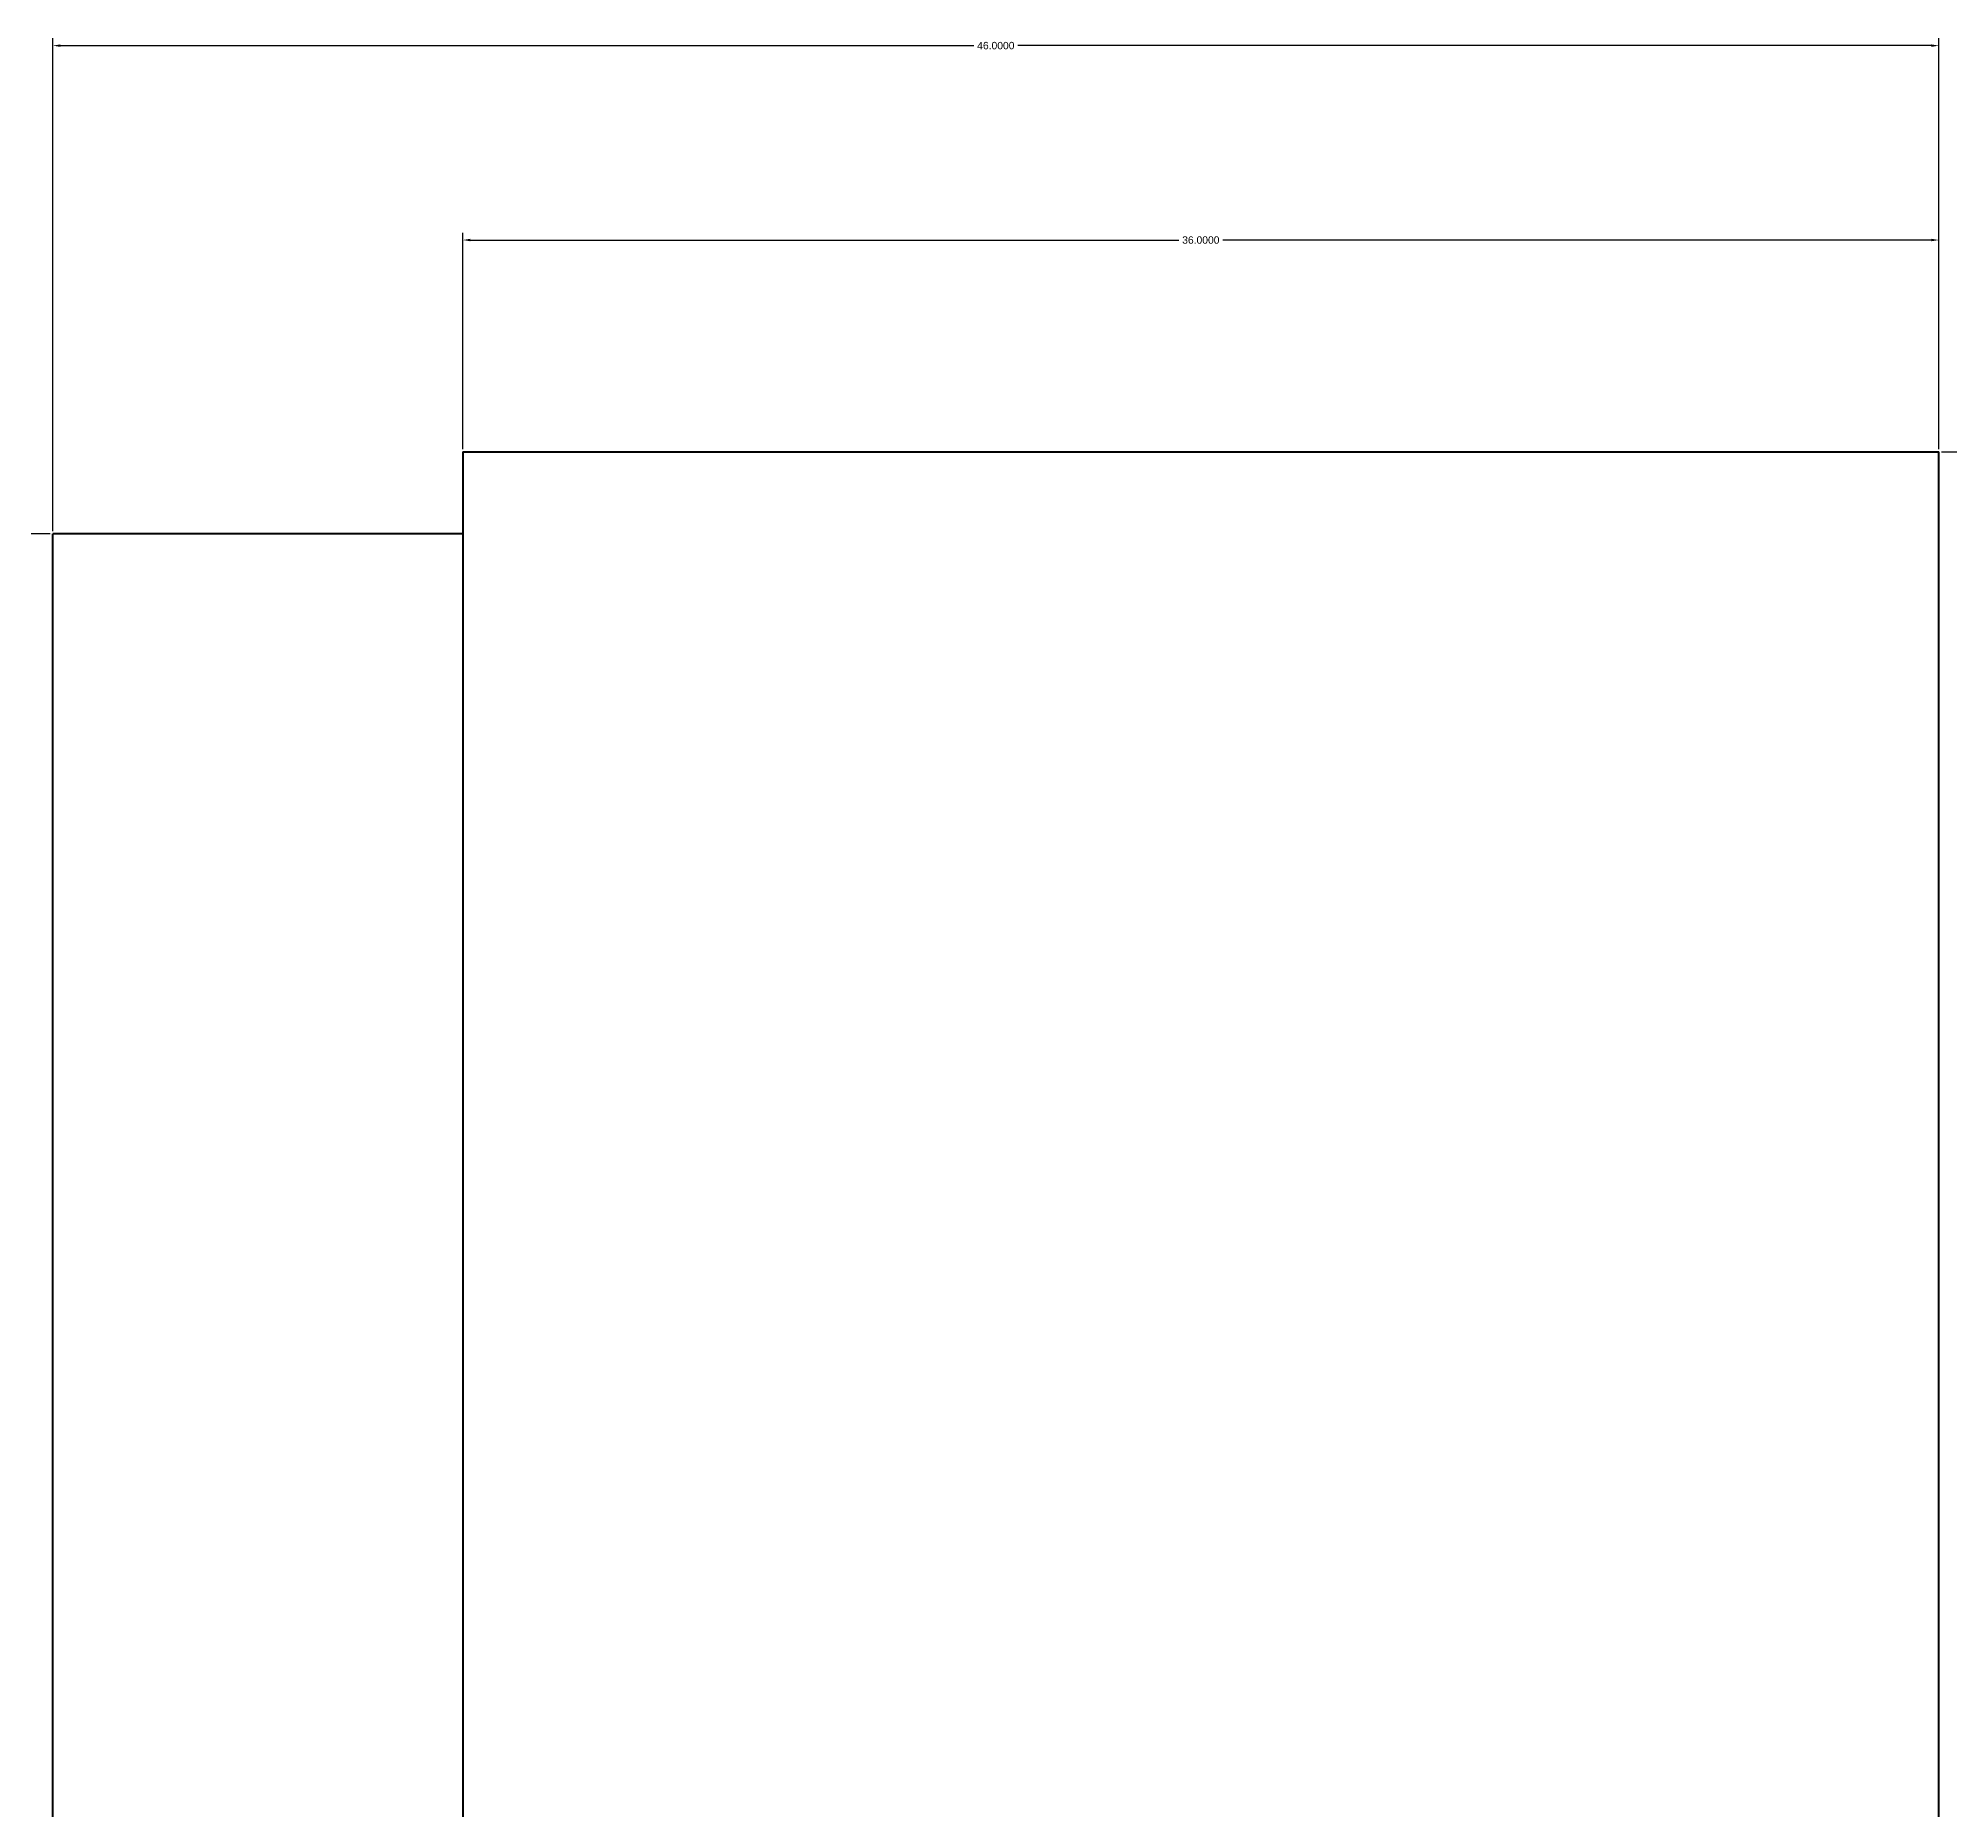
# Model space of a CAD drawing. Header units: millimetres. Extents: x 1235 to 2210, y 811 to 2257.
# Drawn here: x 1875.86 to 1922.48, y 1249.33 to 1292.53 of the extents above; entities that cross this region are included whole.
import ezdxf

# ---------------------------------------------------------------- set-up
doc = ezdxf.new("R2010")
doc.units = ezdxf.units.MM
doc.styles.get("Standard").update_dxf_attribs({"font": 'arial.ttf'})
doc.dimstyles.get("Standard").update_dxf_attribs({"dimtxt": 0.18, "dimasz": 0.18, "dimexe": 0.18, "dimexo": 0.0625, "dimgap": 0.09, "dimtad": 0, "dimtih": 1, "dimtoh": 1, "dimdec": 4, "dimzin": 0, "dimdsep": 46, "dimtxsty": 'Standard', "dimcen": 0.09, "dimadec": 0, "dimazin": 0, "dimtfac": 1, "dimtdec": 4, "dimtofl": 0, "dimtmove": 0, "dimatfit": 3, "dimfxl": 1, "dimtolj": 1, "dimtzin": 0, "dimarcsym": 0})

# ---------------------------------------------------------------- blocks, each defined once
blk = doc.blocks.new('*D60')
at = {"color": 0, "lineweight": -2, "transparency": 16777216}
for p, q in [((1886.212, 1282.506), (1886.212, 1287.784)), ((1922.212, 1282.506), (1922.212, 1287.784)), ((1886.392, 1287.604), (1903.679, 1287.604)), ((1922.032, 1287.604), (1904.745, 1287.604))]:
    blk.add_line(p, q, dxfattribs=at)
at = {"color": 0, "lineweight": 15, "transparency": 16777216}
for points in [[(1886.392, 1287.634), (1886.392, 1287.574), (1886.212, 1287.604)], [(1922.032, 1287.634), (1922.032, 1287.574), (1922.212, 1287.604)]]:
    blk.add_solid(points, dxfattribs=at)
at = {"layer": 'Defpoints', "color": 0, "lineweight": 15, "transparency": 16777216}
for p in [(1886.212, 1287.604), (1886.212, 1282.443), (1922.212, 1282.443)]:
    blk.add_point(p, dxfattribs=at)
at = {"color": 0, "lineweight": 15, "transparency": 16777216, "insert": (1904.212, 1287.604), "char_height": 0.18, "attachment_point": 5}
blk.add_mtext('\\A1;36.0000', dxfattribs=at)
blk = doc.blocks.new('*D61')
at = {"color": 0, "lineweight": -2, "transparency": 16777216}
for p, q in [((1876.212, 1280.506), (1876.212, 1292.525)), ((1922.212, 1282.506), (1922.212, 1292.525)), ((1876.392, 1292.345), (1898.675, 1292.345)), ((1922.032, 1292.345), (1899.749, 1292.345))]:
    blk.add_line(p, q, dxfattribs=at)
at = {"color": 0, "lineweight": 15, "transparency": 16777216}
for points in [[(1876.392, 1292.375), (1876.392, 1292.315), (1876.212, 1292.345)], [(1922.032, 1292.375), (1922.032, 1292.315), (1922.212, 1292.345)]]:
    blk.add_solid(points, dxfattribs=at)
at = {"layer": 'Defpoints', "color": 0, "lineweight": 15, "transparency": 16777216}
for p in [(1876.212, 1292.345), (1922.212, 1282.443), (1876.212, 1280.443)]:
    blk.add_point(p, dxfattribs=at)
at = {"color": 0, "lineweight": 15, "transparency": 16777216, "insert": (1899.212, 1292.345), "char_height": 0.18, "attachment_point": 5}
blk.add_mtext('\\A1;46.0000', dxfattribs=at)
blk = doc.blocks.new('*D58')
at = {"color": 0, "lineweight": -2, "transparency": 16777216}
for p, q in [((1876.149, 1280.443), (1852.273, 1280.443)), ((1852.453, 1280.263), (1852.453, 1246.625)), ((1852.453, 1212.623), (1852.453, 1246.261)), ((1876.149, 1212.443), (1852.273, 1212.443))]:
    blk.add_line(p, q, dxfattribs=at)
at = {"color": 0, "lineweight": 15, "transparency": 16777216}
for points in [[(1852.423, 1280.263), (1852.483, 1280.263), (1852.453, 1280.443)], [(1852.423, 1212.623), (1852.483, 1212.623), (1852.453, 1212.443)]]:
    blk.add_solid(points, dxfattribs=at)
at = {"layer": 'Defpoints', "color": 0, "lineweight": 15, "transparency": 16777216}
for p in [(1876.212, 1280.443), (1852.453, 1212.443), (1876.212, 1212.443)]:
    blk.add_point(p, dxfattribs=at)
at = {"color": 0, "lineweight": 15, "transparency": 16777216, "insert": (1852.453, 1246.443), "char_height": 0.18, "attachment_point": 5}
blk.add_mtext('\\A1;68.0000', dxfattribs=at)
blk = doc.blocks.new('*D59')
at = {"color": 0, "lineweight": -2, "transparency": 16777216}
for p, q in [((1922.274, 1282.443), (1957.849, 1282.443)), ((1957.669, 1282.263), (1957.669, 1246.625)), ((1957.669, 1210.623), (1957.669, 1246.261)), ((1922.274, 1210.443), (1957.849, 1210.443))]:
    blk.add_line(p, q, dxfattribs=at)
at = {"color": 0, "lineweight": 15, "transparency": 16777216}
for points in [[(1957.639, 1282.263), (1957.699, 1282.263), (1957.669, 1282.443)], [(1957.639, 1210.623), (1957.699, 1210.623), (1957.669, 1210.443)]]:
    blk.add_solid(points, dxfattribs=at)
at = {"layer": 'Defpoints', "color": 0, "lineweight": 15, "transparency": 16777216}
for p in [(1922.212, 1282.443), (1922.212, 1210.443), (1957.669, 1210.443)]:
    blk.add_point(p, dxfattribs=at)
at = {"color": 0, "lineweight": 15, "transparency": 16777216, "insert": (1957.669, 1246.443), "char_height": 0.18, "attachment_point": 5}
blk.add_mtext('\\A1;72.0000', dxfattribs=at)

msp = doc.modelspace()

# ---------------------------------------------------------------- linework, layer by layer
at = {"lineweight": 50}
for p, q in [((1886.21171, 1282.44317), (1922.21171, 1282.44317)), ((1886.21171, 1282.44317), (1886.21171, 1280.44317)), ((1922.21171, 1278.44317), (1922.21171, 1282.44317)), ((1876.21171, 1212.44317), (1876.21171, 1280.44317)), ((1886.21171, 1280.44317), (1876.21171, 1280.44317)), ((1886.21171, 1280.44317), (1886.21171, 1243.56024)), ((1922.21171, 1214.44317), (1922.21171, 1278.44317))]:
    msp.add_line(p, q, dxfattribs=at)

# ---------------------------------------------------------------- dimensions: what is measured, and where the dimension line sits
at = {"lineweight": 15}
for base, p2, picture, middle in [((1876.21171, 1292.34524), (1876.21171, 1280.44317), '*D61', (1899.21171, 1292.34524)), ((1886.21171, 1287.60381), (1886.21171, 1282.44317), '*D60', (1904.21171, 1287.60381))]:
    dim = msp.add_linear_dim(base=base, p1=(1922.21171, 1282.44317), p2=p2, dimstyle='Standard', dxfattribs=at)
    dim.commit()
    dim.dimension.update_dxf_attribs({"geometry": picture, "text_midpoint": middle})
for base, p1, p2, picture, middle in [((1957.66911, 1210.44317), (1922.21171, 1282.44317), (1922.21171, 1210.44317), '*D59', (1957.66911, 1246.44317)), ((1852.45316, 1212.44317), (1876.21171, 1280.44317), (1876.21171, 1212.44317), '*D58', (1852.45316, 1246.44317))]:
    dim = msp.add_linear_dim(base=base, p1=p1, p2=p2, angle=90, dimstyle='Standard', dxfattribs=at)
    dim.commit()
    dim.dimension.update_dxf_attribs({"geometry": picture, "text_midpoint": middle, "dimtype": 160})

doc.saveas('drawing.dxf')
